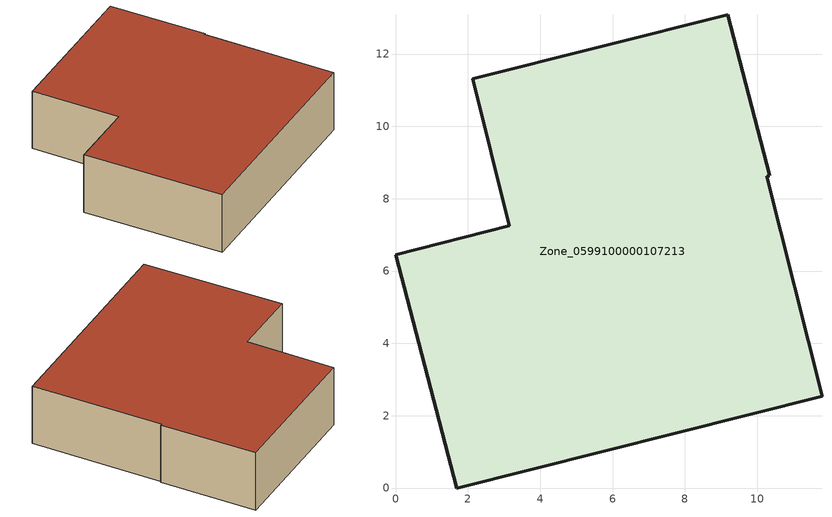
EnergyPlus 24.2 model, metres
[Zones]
Zone_0599100000107213
 floor ground (C_G): 11.79,2.54 1.69,0 0,6.46 3.15,7.25 2.14,11.31 9.18,13.08 10.34,8.63 10.26,8.61 z0
 wall outside (C_F): 10.34,8.63 9.18,13.08 2.14,11.31 3.15,7.25 0,6.46 1.69,0 11.79,2.54 10.26,8.61 10.34,8.63 z0:3
 roof outside (C_R): 1.69,0 11.79,2.54 10.26,8.61 10.34,8.63 9.18,13.08 2.14,11.31 3.15,7.25 0,6.46 z3
[BUILDING]
Pand.0599100000107213: North Axis=0; Terrain=City; Loads Convergence Tolerance Value=0.04; Temperature Convergence Tolerance Value=0.4; Solar Distribution=FullExterior; Maximum Number of Warmup Days=25; Minimum Number of Warmup Days=1
[Site:Location]
Rotterdam.The.Hague.AP_ZH_NLD Design_Conditions: Latitude=51.96; Longitude=4.45; Time Zone=1; Elevation=-4.5
[SITE:GROUNDTEMPERATURE:BUILDINGSURFACE]
18, 18, 18, 18, 18, 18, 18, 18, 18, 18, 18, 18
[MATERIAL] Thermal Absorptance=0.9; Solar Absorptance=0.7; Visible Absorptance=0.7
Name | Roughness | Thickness | Conductivity | Density | Specific Heat
G.TI.1975-1991 | MediumSmooth | 0.15 | 0.288461 | 540 | 1210
F.TI.1975-1991 | Rough | 0.3 | 0.230769 | 1920 | 840
R.TI.1975-1991 | MediumRough | 0.2 | 0.153846 | 1500 | 1000
[CONSTRUCTION]
C_G: G.TI.1975-1991
C_F: F.TI.1975-1991
C_R: R.TI.1975-1991
[ZONE]
Zone_0599100000107213: Type=1; Multiplier=1; Ceiling Height=Autocalculate; Volume=Autocalculate; Floor Area=autocalculate; Part of Total Floor Area=Yes
[ZONEINFILTRATION:DESIGNFLOWRATE]
Infil_Zone_0599100000107213: Zone or ZoneList or Space or SpaceList=Zone_0599100000107213; Schedule=AlwaysOn; Design Flow Rate Calculation Method=Flow/Area; Flow Rate per Floor Area=0.003; Constant Term Coefficient=1; Temperature Term Coefficient=0; Velocity Term Coefficient=0; Velocity Squared Term Coefficient=0
[HVACTEMPLATE:ZONE:IDEALLOADSAIRSYSTEM]
Zone_0599100000107213: Maximum Heating Supply Air Temperature=50; Minimum Cooling Supply Air Temperature=13; Maximum Heating Supply Air Humidity Ratio=0.0156; Minimum Cooling Supply Air Humidity Ratio=0.0077; Heating Limit=NoLimit; Cooling Limit=NoLimit; Dehumidification Control Type=ConstantSensibleHeatRatio; Cooling Sensible Heat Ratio=0.7; Dehumidification Setpoint=60; Humidification Control Type=None; Humidification Setpoint=30; Outdoor Air Method=None; Outdoor Air Flow Rate per Person=0.00944; Outdoor Air Flow Rate per Zone Floor Area=0; Outdoor Air Flow Rate per Zone=0; Demand Controlled Ventilation Type=None; Outdoor Air Economizer Type=NoEconomizer; Heat Recovery Type=None; Sensible Heat Recovery Effectiveness=0.7; Latent Heat Recovery Effectiveness=0.65
[ZONECONTROL:THERMOSTAT]
ThermostatControl_Zone_0599100000107213: Zone or ZoneList=Zone_0599100000107213; Control Type Schedule=DualSetpointControlType; Control 1=Thermostat_Zone_0599100000107213; Temperature Difference Between Cutout And Setpoint=0
[THERMOSTATSETPOINT:DUALSETPOINT]
Thermostat_Zone_0599100000107213: Heating Setpoint Temperature Schedule=HeatingSetpoint_Zone_0599100000107213; Cooling Setpoint Temperature Schedule=CoolingSetpoint_Zone_0599100000107213
[SCHEDULE:COMPACT]
HeatingSetpoint_Zone_0599100000107213: Through: 12/31, For: AllDays, Until: 24:00, 21
CoolingSetpoint_Zone_0599100000107213: Through: 12/31, For: AllDays, Until: 24:00, 24
DualSetpointControlType: Through: 12/31, For: AllDays, Until: 24:00, 4
AlwaysOn: Through: 12/31, For: AllDays, Until: 24:00, 1
